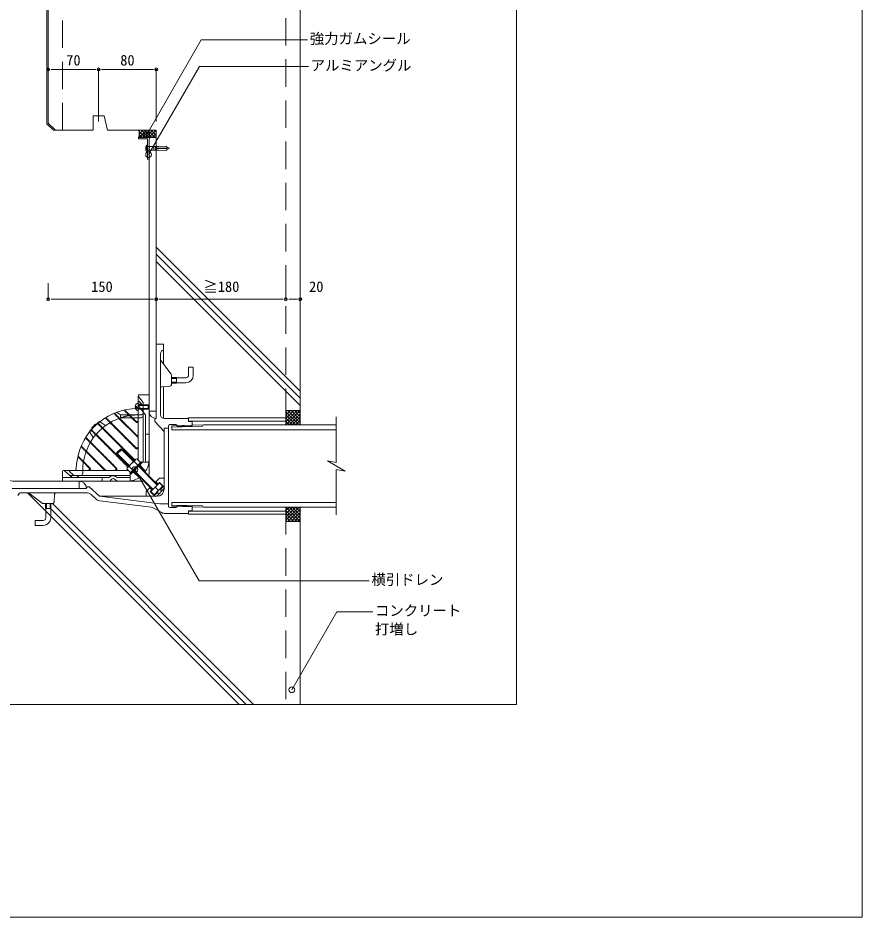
# Model space of a CAD drawing. Units: millimetres, scale not verified. Extents: x -1380 to 1380, y -955 to 955.
# Drawn here: x 208 to 1380, y -955 to 293 of the extents above; entities that cross this region are included whole.
import ezdxf
from ezdxf.enums import TextEntityAlignment as Align

# ---------------------------------------------------------------- set-up
doc = ezdxf.new("R2010")
doc.units = ezdxf.units.MM
doc.header["$LTSCALE"] = 3
doc.linetypes.add('USER1', pattern=[19.05, 12.7, -6.35])
doc.linetypes.add('USER2', pattern=[0.375, 0.25, -0.125])
for name, color, linetype, lineweight in [('0-0_0', 7, 'Continuous', 9), ('0-1_HATCH', 9, 'Continuous', 18), ('0-3_KUTAI', 3, 'Continuous', 18), ('0-4_BOUSUI', 1, 'Continuous', 18), ('0-5_MOJI', 7, 'Continuous', 18), ('0-6_sunpo', 7, 'Continuous', 18), ('0-7_KANAMONO_SCREW', 4, 'Continuous', 18), ('0-9_buhin', 2, 'Continuous', 18), ('0-A_KANAMONO', 4, 'Continuous', 18), ('0-B_WAKU', 7, 'Continuous', 18), ('0-C_HAISUI', 7, 'Continuous', 9)]:
    doc.layers.add(name, color=color, linetype=linetype, lineweight=lineweight)
doc.styles.add('ＭＳ ゴシック', font='')
doc.styles.get('ＭＳ ゴシック').set_extended_font_data('MS Gothic')

# ---------------------------------------------------------------- blocks, each defined once
blk = doc.blocks.new('_DOT')
at = {"layer": '0-0_0'}
for p, q in [((-0.5, 0), (-1, 0)), ((0.25, 0), (-0.25, 0))]:
    blk.add_line(p, q, dxfattribs=at)
blk.add_circle((0, 0), 0.25, dxfattribs=at)

msp = doc.modelspace()

# ---------------------------------------------------------------- linework, layer by layer
at = {"layer": '0-0_0', "lineweight": 18}
msp.add_lwpolyline([(899.983, -659.974), (-900.017, -659.974), (-900.017, 540.026), (899.983, 540.026)], close=True, dxfattribs=at)
at = {"layer": '0-1_HATCH'}
for p, q in [((375.806, 127.026), (375.556, 127.275)), ((384.786, 127.026), (375.837, 135.974)), ((375.902, 135.657), (377.271, 137.026)), ((380.296, 127.026), (376.206, 131.116)), ((376.224, 131.488), (381.761, 137.026)), ((376.251, 127.026), (386.251, 137.026)), ((389.276, 127.026), (379.276, 137.026)), ((380.742, 127.026), (390.742, 137.026)), ((393.766, 127.026), (383.766, 137.026)), ((385.232, 127.026), (395.232, 137.026)), ((398.256, 127.026), (388.256, 137.026)), ((389.722, 127.026), (399.722, 137.026)), ((399.983, 129.789), (392.746, 137.026)), ((394.212, 127.026), (399.983, 132.797)), ((399.983, 134.279), (397.236, 137.026)), ((398.702, 127.026), (399.983, 128.307)), ((599.983, -224.974), (399.983, -24.974)), ((599.983, -234.974), (399.983, -34.974)), ((599.983, -244.974), (399.983, -44.974)), ((579.983, -253.956), (581.965, -251.974)), ((579.983, -258.446), (586.455, -251.974)), ((579.983, -262.936), (590.945, -251.974)), ((579.983, -267.426), (595.435, -251.974)), ((579.983, -271.916), (599.925, -251.974)), ((598.315, -271.974), (579.983, -253.642)), ((593.825, -271.974), (579.983, -258.132)), ((599.983, -269.152), (582.806, -251.974)), ((584.415, -271.974), (599.983, -256.406)), ((599.983, -264.662), (587.296, -251.974)), ((588.905, -271.974), (599.983, -260.897)), ((599.983, -260.172), (591.786, -251.974)), ((599.983, -255.682), (596.276, -251.974)), ((589.335, -271.974), (579.983, -262.623)), ((584.845, -271.974), (579.983, -267.113)), ((580.355, -271.974), (579.983, -271.603)), ((593.395, -271.974), (599.983, -265.387)), ((597.886, -271.974), (599.983, -269.877)), ((514.983, -659.974), (220.983, -365.974)), ((534.983, -659.974), (255.983, -380.974)), ((598.315, -385.974), (579.983, -404.307)), ((593.825, -385.974), (579.983, -399.817)), ((589.335, -385.974), (579.983, -395.326)), ((584.845, -385.974), (579.983, -390.836)), ((580.355, -385.974), (579.983, -386.346)), ((579.983, -386.033), (599.925, -405.974)), ((584.415, -385.974), (599.983, -401.543)), ((588.905, -385.974), (599.983, -397.052)), ((593.395, -385.974), (599.983, -392.562)), ((597.886, -385.974), (599.983, -388.072)), ((524.983, -659.974), (253.383, -388.374)), ((579.983, -390.523), (595.435, -405.974)), ((579.983, -395.013), (590.945, -405.974)), ((599.983, -388.797), (582.806, -405.974)), ((599.983, -393.287), (587.296, -405.974)), ((599.983, -397.777), (591.786, -405.974)), ((579.983, -399.503), (586.455, -405.974)), ((579.983, -403.993), (581.965, -405.974)), ((599.983, -402.267), (596.276, -405.974))]:
    msp.add_line(p, q, dxfattribs=at)
at = {"layer": '0-3_KUTAI'}
for p, q in [((399.983, 137.026), (332.483, 137.026)), ((399.983, -159.974), (399.983, 137.026)), ((599.983, -251.974), (579.983, -251.974)), ((579.983, -261.974), (579.983, -251.974)), ((579.983, -395.974), (579.983, -405.974)), ((599.983, -388.072), (599.983, -659.974)), ((599.983, -405.974), (579.983, -405.974))]:
    msp.add_line(p, q, dxfattribs=at)
at = {"layer": '0-3_KUTAI', "linetype": 'USER1'}
msp.add_line((579.983, -386.033), (579.983, -659.974), dxfattribs=at)
at = {"layer": '0-3_KUTAI'}
for points in [[(249.983, 147.026), (249.983, 327.026), (259.934, 338.021), (590.033, 371.03), (599.983, 362.026), (599.983, -251.974)], [(312.483, 137.026), (312.483, 157.026), (327.483, 157.026), (332.483, 137.026)], [(312.483, 137.026), (259.983, 137.026), (249.983, 147.026)]]:
    msp.add_lwpolyline(points, dxfattribs=at)
at = {"layer": '0-3_KUTAI', "linetype": 'USER1'}
msp.add_lwpolyline([(269.983, 137.026), (269.983, 318.926), (579.983, 349.926), (579.983, -251.974)], dxfattribs=at)
at = {"layer": '0-4_BOUSUI'}
for p, q in [((259.983, 137.026), (257.155, 137.026)), ((389.983, 127.026), (399.983, 127.026)), ((389.983, -229.974), (389.983, 97.026)), ((399.983, -252.974), (389.983, -252.974)), ((599.983, -251.974), (599.983, -271.974)), ((579.983, -266.474), (579.983, -271.974)), ((292.983, -359.974), (292.983, -349.974)), ((579.983, -391.474), (579.983, -385.974)), ((599.983, -405.974), (599.983, -385.974))]:
    msp.add_line(p, q, dxfattribs=at)
for points in [[(257.155, 137.026), (247.983, 146.197), (247.983, 327.796), (258.968, 339.934), (588.206, 372.858)], [(292.983, -349.974), (200.811, -349.974), (-95.212, -300.637)]]:
    msp.add_lwpolyline(points, dxfattribs=at)
for centre, radius, start, end in [((358.176, 132.191), 18.062, 343.38051, 15.52409), ((399.983, -252.974), 10, 180, 270), ((292.983, -359.974), 10, 0, 90)]:
    msp.add_arc(centre, radius, start, end, dxfattribs=at)
at = {"layer": '0-5_MOJI'}
for points in [[(610.199, 262.592), (462.531, 262.592), (386.767, 131.366)], [(611.396, 225.434), (459.891, 225.434), (389.353, 103.257)], [(695.759, -488.416), (459.349, -488.416), (370.323, -333.998)], [(700.656, -531.376), (650.656, -531.376), (588.213, -639.531)]]:
    msp.add_lwpolyline(points, dxfattribs=at)
for centre in [(386.767, 131.366), (389.353, 103.257), (370.323, -333.998), (588.213, -639.531)]:
    msp.add_circle(centre, 4, dxfattribs=at)
at = {"layer": '0-6_sunpo'}
for p, q in [((249.983, 152.026), (249.983, 221.627)), ((257.983, 221.627), (311.983, 221.627)), ((319.983, 149.097), (319.983, 221.627)), ((319.983, 149.097), (319.983, 221.627)), ((327.983, 221.627), (391.983, 221.627)), ((399.983, 149.097), (399.983, 221.627)), ((599.983, -71.184), (599.983, -97.572)), ((249.983, -75.294), (249.983, -97.572)), ((399.983, -75.294), (399.983, -97.572)), ((399.983, -75.294), (399.983, -97.572)), ((579.983, -75.294), (579.983, -97.572)), ((579.983, -75.294), (579.983, -97.572)), ((391.983, -97.572), (257.983, -97.572)), ((571.983, -97.572), (407.983, -97.572)), ((591.983, -97.572), (587.983, -97.572))]:
    msp.add_line(p, q, dxfattribs=at)
at = {"layer": '0-7_KANAMONO_SCREW'}
for p, q in [((385.9, 115.567), (385.692, 114.526)), ((385.692, 109.526), (385.692, 114.526)), ((385.9, 108.484), (385.9, 115.567)), ((385.9, 115.567), (386.317, 115.567)), ((386.317, 116.609), (386.317, 107.442)), ((387.983, 116.609), (386.317, 116.609)), ((387.983, 116.609), (387.983, 115.359)), ((387.983, 115.359), (387.983, 108.692)), ((388.817, 114.526), (400.639, 114.526)), ((396.473, 114.526), (396.473, 109.526)), ((398.973, 114.526), (398.973, 109.526)), ((400.648, 114.317), (400.639, 114.526)), ((400.639, 112.234), (414.806, 112.859)), ((400.648, 114.317), (403.562, 114.446)), ((400.847, 114.535), (403.345, 114.645)), ((400.857, 114.327), (400.847, 114.535)), ((402.641, 112.322), (402.494, 111.735)), ((403.354, 114.437), (403.345, 114.645)), ((403.553, 114.654), (413.657, 115.1)), ((403.562, 114.446), (403.553, 114.654)), ((403.905, 112.378), (403.73, 111.681)), ((405.169, 112.434), (404.967, 111.626)), ((406.433, 112.489), (406.203, 111.572)), ((407.696, 112.545), (407.439, 111.517)), ((408.96, 112.601), (408.676, 111.463)), ((410.224, 112.657), (409.912, 111.408)), ((411.488, 112.712), (411.149, 111.354)), ((412.752, 112.768), (412.385, 111.299)), ((414.016, 112.824), (413.621, 111.244)), ((414.806, 113.62), (417.726, 112.41)), ((415.403, 113.373), (414.806, 110.983)), ((385.692, 109.526), (385.9, 108.484)), ((386.317, 108.484), (385.9, 108.484)), ((386.317, 107.442), (387.983, 107.442)), ((387.983, 108.692), (387.983, 107.442)), ((388.817, 109.526), (400.639, 109.526)), ((400.639, 112.234), (400.639, 111.817)), ((400.639, 111.817), (414.806, 111.192)), ((400.648, 109.734), (400.639, 109.526)), ((400.648, 109.734), (403.562, 109.605)), ((400.857, 109.724), (400.847, 109.516)), ((400.847, 109.516), (403.345, 109.406)), ((401.377, 112.266), (401.258, 111.79)), ((403.354, 109.614), (403.345, 109.406)), ((403.562, 109.605), (403.553, 109.397)), ((403.553, 109.397), (413.657, 108.951)), ((414.806, 109.526), (413.657, 108.951)), ((414.806, 110.431), (417.726, 111.641)), ((414.806, 111.192), (414.806, 109.526))]:
    msp.add_line(p, q, dxfattribs=at)
msp.add_lwpolyline([(414.806, 112.859), (414.806, 114.526), (413.657, 115.1)], dxfattribs=at)
for centre, radius, start, end in [((388.817, 115.359), 0.833, 180, 270), ((417.567, 112.026), 0.417, 292.5, 67.5), ((388.817, 108.692), 0.833, 90, 180)]:
    msp.add_arc(centre, radius, start, end, dxfattribs=at)
at = {"layer": '0-9_buhin'}
for points in [[(649.983, -396.736), (649.983, -333.853), (662.149, -335.999), (637.817, -321.95), (649.983, -324.096), (649.983, -260.534)], [(649.983, -271.974), (465.503, -271.974), (421.403, -273.353), (421.403, -278.574), (649.983, -278.574)], [(421.403, -274.832), (464.154, -273.496), (465.024, -271.989)], [(649.983, -385.974), (465.503, -385.974), (421.403, -384.596), (421.403, -379.374), (649.983, -379.374)], [(421.403, -383.117), (464.154, -384.453), (465.024, -385.96)]]:
    msp.add_lwpolyline(points, dxfattribs=at)
at = {"layer": '0-A_KANAMONO'}
for p, q in [((387.983, 111.776), (388.152, 111.838)), ((399.983, -159.974), (399.983, -262.974)), ((405.983, -172.873), (405.983, -257.974)), ((409.983, -167.974), (409.983, -187.308)), ((420.583, -201.441), (406.383, -182.508)), ((420.983, -216.103), (420.983, -202.641)), ((420.983, -207.424), (427.983, -207.424)), ((427.983, -206.574), (441.183, -206.574)), ((419.116, -218.099), (407.85, -218.85)), ((409.983, -218.708), (409.983, -262.873)), ((420.983, -212.524), (427.983, -212.524)), ((441.183, -213.374), (427.983, -213.374)), ((374.983, -244.974), (374.983, -231.474)), ((375.237, -232.309), (381.983, -240.983)), ((389.983, -229.974), (376.483, -229.974)), ((389.983, -229.974), (389.983, -319.974)), ((374.983, -239.974), (375.949, -239.009)), ((374.983, -239.974), (374.983, -257.974)), ((374.983, -241.574), (374.983, -252.374)), ((379.65, -242.974), (374.983, -242.974)), ((389.983, -244.799), (374.983, -244.799)), ((374.983, -244.974), (384.983, -257.832)), ((389.983, -249.149), (374.983, -249.149)), ((375.949, -239.009), (381.983, -245.474)), ((381.983, -240.983), (381.983, -251.277)), ((389.983, -243.974), (381.983, -243.974)), ((389.983, -244.974), (381.983, -244.974)), ((381.983, -245.474), (381.983, -258.974)), ((389.983, -248.974), (381.983, -248.974)), ((388.983, -243.799), (388.983, -250.149)), ((350.488, -257.974), (344.983, -254.377)), ((372.983, -257.974), (350.488, -257.974)), ((350.488, -261.974), (350.488, -257.974)), ((378.983, -261.974), (350.488, -261.974)), ((367.037, -261.974), (371.569, -266.506)), ((374.983, -261.974), (374.983, -265.092)), ((389.983, -249.974), (381.983, -249.974)), ((381.983, -250.974), (381.983, -253.974)), ((381.983, -258.974), (381.983, -323.789)), ((384.983, -257.832), (384.983, -319.221)), ((389.983, -255.974), (389.983, -339.974)), ((316.343, -271.385), (315.636, -270.677)), ((321.3, -267.149), (329.687, -272.707)), ((336.547, -268.254), (371.569, -303.276)), ((348.088, -262.824), (374.397, -289.134)), ((397.983, -263.974), (399.983, -262.974)), ((444.983, -262.974), (410.983, -262.974)), ((416.983, -273.474), (416.983, -384.474)), ((426.983, -271.474), (418.983, -271.474)), ((428.983, -273.474), (428.983, -274.116)), ((448.983, -273.491), (428.983, -274.116)), ((449.983, -272.459), (448.983, -273.491)), ((307.158, -281.291), (312.716, -289.678)), ((311.394, -276.335), (310.686, -275.627)), ((316.459, -284.935), (361.252, -329.728)), ((324.944, -276.45), (369.737, -321.243)), ((389.983, -284.974), (384.983, -284.974)), ((416.983, -276.474), (410.983, -276.474)), ((410.983, -276.474), (410.983, -360.974)), ((308.263, -296.538), (343.285, -331.56)), ((374.983, -290.548), (374.983, -301.862)), ((302.833, -308.079), (329.143, -334.389)), ((352.484, -305.404), (345.413, -312.475)), ((345.413, -311.343), (362.524, -328.455)), ((351.352, -305.404), (368.464, -322.516)), ((298.793, -323.838), (306.515, -331.56)), ((380.768, -323.789), (363.797, -340.759)), ((369.501, -322.552), (371.505, -319.475)), ((369.501, -322.552), (374.621, -327.672)), ((380.768, -323.789), (389.74, -323.789)), ((384.983, -319.974), (384.983, -319.221)), ((269.983, -336.474), (269.983, -349.974)), ((284.983, -334.974), (271.483, -334.974)), ((272.683, -335.574), (283.123, -344.974)), ((279.983, -334.974), (279.018, -335.94)), ((279.018, -335.94), (285.483, -341.974)), ((305.101, -334.974), (279.983, -334.974)), ((297.983, -334.974), (297.983, -338.974)), ((341.871, -334.974), (330.557, -334.974)), ((359.484, -331.496), (362.561, -329.493)), ((367.681, -334.613), (362.561, -329.493)), ((368.57, -335.986), (367.439, -334.855)), ((394.778, -361.841), (368.747, -335.809)), ((369.313, -335.244), (395.344, -361.275)), ((375.995, -328.561), (374.864, -327.43)), ((375.252, -329.304), (401.284, -355.335)), ((375.818, -328.738), (401.849, -354.769)), ((377.232, -327.324), (385.01, -336.516)), ((333.962, -344.974), (269.983, -344.974)), ((289.791, -341.974), (279.791, -341.974)), ((285.483, -341.974), (294.983, -341.974)), ((289.791, -341.974), (293.123, -344.974)), ((294.983, -341.974), (363.797, -341.974)), ((324.983, -344.974), (324.983, -349.974)), ((345.983, -349.974), (342.025, -347.132)), ((345.878, -344.974), (344.358, -343.883)), ((359.229, -344.974), (345.878, -344.974)), ((359.983, -344.974), (359.229, -344.974)), ((363.797, -340.759), (363.797, -349.731)), ((367.333, -337.224), (376.525, -345.002)), ((399.418, -350.924), (404.368, -345.974)), ((404.368, -345.974), (410.983, -345.974)), ((199.983, -359.974), (302.983, -359.974)), ((335.596, -349.974), (269.983, -349.974)), ((295.983, -349.974), (379.983, -349.974)), ((303.983, -357.974), (302.983, -359.974)), ((359.983, -349.974), (345.983, -349.974)), ((390.933, -359.41), (385.983, -364.359)), ((391.64, -358.702), (390.933, -359.41)), ((390.933, -359.41), (393.761, -362.238)), ((393.761, -362.238), (394.469, -361.531)), ((402.43, -362.421), (398.314, -358.305)), ((399.418, -350.924), (398.711, -351.631)), ((399.418, -350.924), (402.247, -353.753)), ((410.732, -360.824), (400.832, -370.723)), ((401.54, -354.46), (402.247, -353.753)), ((405.782, -361.531), (410.025, -357.288)), ((405.782, -361.531), (407.904, -363.652)), ((212.882, -365.974), (302.854, -365.974)), ((241.45, -380.574), (222.517, -366.374)), ((258.108, -379.108), (258.859, -367.841)), ((309.659, -368.647), (315.955, -374.493)), ((404.983, -381.474), (320.983, -370.974)), ((320.983, -370.974), (400.983, -370.974)), ((385.983, -364.359), (385.983, -370.956)), ((391.64, -364.359), (393.761, -362.238)), ((398.004, -370.723), (391.64, -364.359)), ((401.54, -365.773), (397.297, -370.016)), ((401.54, -365.773), (403.661, -367.895)), ((256.112, -380.974), (242.65, -380.974)), ((247.433, -380.974), (247.433, -387.974)), ((252.533, -380.974), (252.533, -387.974)), ((392.965, -386.019), (321.519, -377.088)), ((416.983, -381.474), (404.983, -381.474)), ((426.983, -386.474), (418.983, -386.474)), ((449.983, -385.489), (428.951, -384.832)), ((448.983, -384.458), (428.983, -383.833)), ((428.983, -383.833), (428.983, -384.474)), ((449.983, -385.489), (448.983, -384.458)), ((449.983, -385.489), (449.983, -390.974)), ((246.583, -387.974), (246.583, -401.174)), ((253.383, -401.174), (253.383, -387.974)), ((396.743, -387.292), (407.656, -393.624)), ((444.983, -394.974), (412.674, -394.974))]:
    msp.add_line(p, q, dxfattribs=at)
at = {"layer": '0-A_KANAMONO', "linetype": 'USER2'}
for p, q in [((329.981, -261.688), (336.547, -268.254)), ((341.166, -255.902), (348.088, -262.824)), ((342.162, -255.484), (374.397, -287.72)), ((354.981, -251.333), (371.569, -267.921)), ((356.129, -251.067), (367.037, -261.974)), ((374.983, -257.974), (378.983, -257.974)), ((374.983, -257.974), (374.983, -261.974)), ((318.563, -270.069), (324.944, -276.45)), ((319.324, -269.415), (370.444, -320.536)), ((329.11, -262.231), (371.569, -304.69)), ((374.983, -265.092), (374.983, -290.548)), ((309.424, -279.315), (360.545, -330.435)), ((310.078, -278.554), (316.459, -284.935)), ((301.697, -289.973), (308.263, -296.538)), ((302.24, -289.101), (344.699, -331.56)), ((295.493, -302.153), (327.728, -334.389)), ((295.911, -301.157), (302.833, -308.079)), ((374.983, -301.862), (374.983, -321.094)), ((291.075, -316.12), (298.793, -323.838)), ((291.342, -314.972), (307.929, -331.56)), ((330.557, -334.974), (305.101, -334.974)), ((341.871, -334.974), (361.103, -334.974))]:
    msp.add_line(p, q, dxfattribs=at)
at = {"layer": '0-A_KANAMONO'}
for points in [[(388.152, 112.213), (387.983, 112.276), (387.983, 125.026), (375.483, 125.026), (375.483, 127.026), (390.483, 127.026), (390.483, 125.026), (389.983, 125.026), (389.983, 114.026), (390.409, 113.681)], [(390.409, 113.37), (389.983, 113.026), (389.983, 111.026), (390.409, 110.681)], [(390.409, 101.37), (389.983, 101.026), (389.983, 97.026), (387.983, 97.026), (387.983, 111.776)], [(390.409, 110.37), (389.983, 110.026), (389.983, 108.026), (390.409, 107.681)], [(390.409, 107.37), (389.983, 107.026), (389.983, 105.026), (390.409, 104.681)], [(390.409, 104.37), (389.983, 104.026), (389.983, 102.026), (390.409, 101.681)], [(399.983, -159.974), (409.983, -159.974), (409.983, -167.974)], [(444.583, -203.174), (444.583, -191.974), (451.383, -191.974), (451.383, -203.174)], [(420.983, -206.224), (427.983, -206.224), (427.983, -213.724), (420.983, -213.724)], [(370.83, -247.694), (373.083, -247.694), (373.083, -246.254), (370.83, -246.254)], [(374.983, -243.799), (388.983, -243.799), (389.983, -244.799), (389.983, -249.149), (388.983, -250.149), (374.983, -250.149)], [(397.983, -263.974), (397.983, -266.974), (410.983, -280.974)], [(449.983, -266.974), (449.983, -272.459), (428.951, -273.117)], [(444.983, -262.974), (444.983, -266.974), (449.983, -266.974)], [(361.959, -329.021), (345.413, -312.475), (345.413, -310.353), (350.362, -305.404), (352.484, -305.404), (369.03, -321.95)], [(303.983, -357.974), (306.983, -357.974), (320.983, -370.974)], [(402.247, -353.753), (404.368, -351.631), (410.732, -357.995)], [(246.233, -380.974), (246.233, -387.974), (253.733, -387.974), (253.733, -380.974)], [(444.983, -394.974), (444.983, -390.974), (449.983, -390.974)], [(243.183, -404.574), (231.983, -404.574), (231.983, -411.374), (243.183, -411.374)]]:
    msp.add_lwpolyline(points, dxfattribs=at)
for points in [[(359.484, -331.496), (371.505, -319.475), (372.971, -319.082), (378.091, -324.202), (364.211, -338.083), (359.091, -332.963)], [(363.373, -338.921), (364.504, -340.052), (380.061, -324.496), (378.929, -323.364)], [(392.303, -364.315), (404.324, -352.295), (408.977, -356.947), (396.956, -368.968)]]:
    msp.add_lwpolyline(points, close=True, dxfattribs=at)
for centre, radius, start, end in [((390.283, 113.526), 0.2, 308.97666, 51.02334), ((388.083, 112.026), 0.2, 290.2297, 69.7703), ((390.283, 110.526), 0.2, 308.97666, 51.02334), ((390.283, 107.526), 0.2, 308.97666, 51.02334), ((390.283, 104.526), 0.2, 308.97666, 51.02334), ((390.283, 101.526), 0.2, 308.97666, 51.02334), ((410.983, -172.873), 5, 101.53696, 180), ((407.983, -181.308), 2, 180, 216.8699), ((418.983, -202.641), 2, 0, 36.8699), ((441.183, -203.174), 3.4, 270, 0), ((441.183, -203.174), 10.2, 270, 360), ((407.983, -220.846), 2, 93.81407, 180), ((418.983, -216.103), 2, 273.81407, 0), ((376.483, -231.474), 1.5, 90, 213.82211), ((374.983, -334.974), 86, 91.30229, 128.25243), ((376.355, -246.974), 5.571, 104.25003, 172.57486), ((376.355, -246.974), 5.571, 187.42514, 255.74997), ((372.983, -246.997), 2, 271.30229, 0), ((374.983, -334.974), 77, 108.549, 180), ((372.983, -255.974), 2, 270, 0), ((378.983, -258.974), 3, 270, 0), ((410.983, -257.974), 5, 180, 270), ((374.983, -334.974), 86.5, 128.36137, 141.63863), ((374.983, -334.974), 87.5, 132.70756, 137.29244), ((372.983, -265.092), 2, 225, 0), ((418.983, -273.474), 2, 90, 180), ((426.983, -273.474), 2, 0, 90), ((374.983, -334.974), 86, 141.74757, 178.69771), ((372.983, -290.548), 2, 0, 45), ((372.983, -301.862), 2, 225, 0), ((376.978, -336.97), 16.241, 117.41205, 152.58795), ((359.983, -319.974), 30, 324.59407, 0), ((359.983, -319.974), 25, 351.22458, 0), ((271.483, -336.474), 1.5, 36.8699, 180), ((287.006, -332.974), 2, 270, 358.69771), ((305.101, -332.974), 2, 270, 45), ((330.557, -332.974), 2, 225, 270), ((341.871, -332.974), 2, 270, 45), ((343.285, -332.974), 2, 270, 45), ((389.483, -327.72), 0.5, 0, 165.28767), ((294.983, -338.974), 3, 270, 0), ((333.962, -343.974), 1, 270, 315.09913), ((339.983, -349.974), 7.5, 54.31467, 135.09913), ((335.596, -348.974), 1, 270, 347.16041), ((339.983, -349.974), 3.5, 54.31467, 167.16041), ((359.983, -319.974), 30, 270, 305.40593), ((359.983, -319.974), 25, 270, 278.77542), ((367.729, -349.474), 0.5, 104.71233, 270), ((379.983, -339.974), 10, 345, 360), ((379.983, -339.974), 10, 270, 285), ((400.983, -360.974), 10, 270, 0), ((397.291, -351.272), 12.276, 294.74428, 335.25572), ((409.318, -359.41), 2, 315, 45), ((212.882, -370.974), 5, 90, 168.46304), ((221.317, -367.974), 2, 53.1301, 90), ((260.854, -367.974), 2, 90, 176.18593), ((302.854, -375.974), 10, 47.1211, 90), ((391.281, -357.283), 12.276, 294.74428, 335.25572), ((399.418, -369.309), 2, 225, 315), ((242.65, -378.974), 2, 233.1301, 270), ((256.112, -378.974), 2, 270, 356.18593), ((322.76, -367.165), 10, 227.1211, 262.87498), ((391.724, -395.942), 10, 59.87682, 82.87498), ((418.983, -384.474), 2, 180, 270), ((426.983, -384.474), 2, 270, 0), ((412.674, -384.974), 10, 239.87682, 270), ((243.183, -401.174), 3.4, 270, 0), ((243.183, -401.174), 10.2, 270, 0)]:
    msp.add_arc(centre, radius, start, end, dxfattribs=at)
at = {"layer": '0-A_KANAMONO', "linetype": 'USER2'}
for centre, radius, start, end in [((374.983, -334.974), 77, 90, 108.549), ((378.983, -254.974), 3, 270, 0), ((374.983, -334.974), 86, 128.25243, 141.74757), ((372.983, -266.506), 2, 225, 0), ((372.983, -289.134), 2, 0, 45), ((372.983, -303.276), 2, 225, 0), ((306.515, -332.974), 2, 270, 45), ((329.143, -332.974), 2, 225, 270)]:
    msp.add_arc(centre, radius, start, end, dxfattribs=at)
at = {"layer": '0-B_WAKU'}
msp.add_lwpolyline([(-1380.017, -954.974), (1379.983, -954.974), (1379.983, 955.026), (-1380.017, 955.026)], close=True, dxfattribs=at)
at = {"layer": '0-C_HAISUI'}
for points in [[(579.983, -261.974), (444.983, -261.974), (444.983, -266.474), (579.983, -266.474)], [(579.983, -395.974), (444.983, -395.974), (444.983, -391.474), (579.983, -391.474)]]:
    msp.add_lwpolyline(points, close=True, dxfattribs=at)

# ---------------------------------------------------------------- block references
at = {"layer": '0-6_sunpo', "xscale": 8, "yscale": 8, "rotation": 180}
for p in [(249.983, 221.627), (319.983, 221.627), (249.983, -97.572), (399.983, -97.572), (579.983, -97.572)]:
    msp.add_blockref('_DOT', p, dxfattribs=at)
at = {"layer": '0-6_sunpo', "xscale": 8, "yscale": 8}
for p in [(319.983, 221.627), (399.983, 221.627), (399.983, -97.572), (579.983, -97.572), (599.983, -97.572)]:
    msp.add_blockref('_DOT', p, dxfattribs=at)

# ---------------------------------------------------------------- texts
at = {"layer": '0-5_MOJI', "style": 'ＭＳ ゴシック'}
for s, p in [('強力ガムシール', (613.199, 252.592)), ('アルミアングル', (614.396, 215.434)), ('横引ドレン', (698.759, -498.416)), ('コンクリート', (703.656, -541.376)), ('打増し', (703.656, -567.118))]:
    msp.add_text(s, height=14.66, dxfattribs=at).set_placement(p, align=Align.BOTTOM_LEFT)
at = {"layer": '0-6_sunpo', "style": 'ＭＳ ゴシック'}
for s, p in [('70', (274.983, 222.627)), ('80', (349.983, 222.627)), ('150', (309.628, -91.693)), ('≧180', (465.502, -91.693)), ('20', (612.18, -91.693))]:
    msp.add_text(s, height=14.66, dxfattribs=at).set_placement(p, align=Align.BOTTOM_LEFT)

doc.saveas('drawing.dxf')
